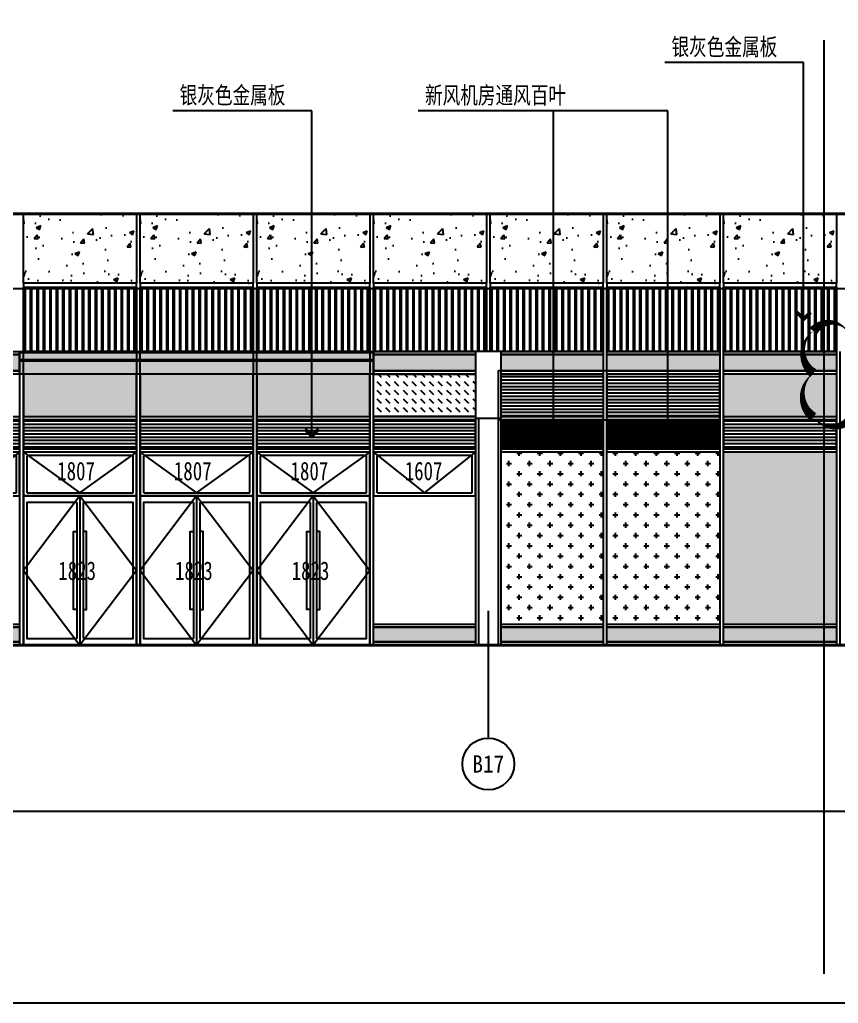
# Model space of a CAD drawing. Extents: x 72637 to 526294, y -245768 to 30884.
# Drawn here: x 368992 to 381622, y -110581 to -95413 of the extents above; entities that cross this region are included whole.
import ezdxf
from ezdxf.enums import TextEntityAlignment as Align

# ---------------------------------------------------------------- set-up
doc = ezdxf.new("R2010")
doc.units = 0
doc.header["$LTSCALE"] = 10
doc.header["$MEASUREMENT"] = 0
doc.linetypes.add('DASH', pattern=[0.35, 0.25, -0.1])
for name, color, linetype in [('$1$05-填充_天正', 26, 'Continuous'), ('01-标注_符号', 200, 'Continuous'), ('01-标注_轴线坐标', 132, 'Continuous'), ('02-TEXT_标注', 130, 'Continuous'), ('02-TEXT_轴号', 7, 'Continuous'), ('05-填充_156', 156, 'Continuous'), ('05-填充_168', 168, 'Continuous'), ('05-填充_18', 18, 'Continuous'), ('A-C_玻璃幕墙', 140, 'Continuous'), ('A-C_窗', 140, 'Continuous'), ('A-C_门', 150, 'Continuous'), ('AXIS_TEXT', 7, 'Continuous'), ('D-铝板', 181, 'Continuous'), ('E-立面轮廓', 241, 'Continuous')]:
    doc.layers.add(name, color=color, linetype=linetype)
doc.layers.add('04-不打印_辅助线', color=165, linetype='Continuous', plot=False)
doc.layers.add('DIM_MODI', color=6, linetype='Continuous', plot=False)
doc.styles.add('_TCH_AXIS', font='STXIHEI.TTF', dxfattribs={"width": 0.75})
doc.styles.add('_TCH_LABEL', font='', dxfattribs={"width": 0.75})
doc.styles.add('COMPLEX', font='COMPLEX')
doc.styles.add('logo-3', font='', dxfattribs={"width": 0.8})
doc.styles.get("Standard").update_dxf_attribs({"font": 'STXIHEI.TTF', "width": 0.75})
doc.styles.get('_TCH_LABEL').set_extended_font_data('SimSun')
doc.styles.get('logo-3').set_extended_font_data('SimSun')
doc.dimstyles.new('副本 ISO-1', dxfattribs={"dimtxt": 2.5, "dimasz": 1.5, "dimexe": 1.25, "dimexo": 0.625, "dimtad": 1, "dimdec": 0, "dimtxsty": 'logo-3', "dimblk": 'ARCHTICK', "dimcen": 2.5, "dimdle": 1, "dimadec": 0, "dimazin": 0, "dimtfac": 1, "dimtdec": 0, "dimtix": 1, "dimtmove": 0, "dimatfit": 3, "dimldrblk": 'AR', "dimfxl": 0, "dimarcsym": 0})

# ---------------------------------------------------------------- blocks, each defined once
blk = doc.blocks.new('*U325')
at = {"layer": 'A-C_玻璃幕墙'}
blk.add_lwpolyline([(-30, 2265), (-30, -2265), (30, -2265), (30, 2265)], dxfattribs=at)
blk = doc.blocks.new('*U326')
at = {"layer": 'A-C_玻璃幕墙', "color": 0, "linetype": 'ByBlock', "lineweight": -2, "transparency": 16777216}
for p in [(0, 0), (1800, 0), (3600, 0), (5400, 0)]:
    blk.add_blockref('*U325', p, dxfattribs=at)
blk = doc.blocks.new('jtdyy')
at = {"layer": '05-填充_168'}
h = blk.add_hatch(color=256, dxfattribs=at)
h.dxf.hatch_style = 1
h.paths.add_polyline_path([(1570, 50), (0, 50), (0, 275), (1570, 275)])
for points in [[(1570, 275), (0, 275), (0, 325), (1570, 325)], [(1570, 50), (0, 50), (0, 275), (1570, 275)], [(1570, 0), (0, 0), (0, 50), (1570, 50)]]:
    blk.add_lwpolyline(points, close=True)
blk = doc.blocks.new('jhtdrjytd')
at = {"layer": '05-填充_156'}
h = blk.add_hatch(dxfattribs=at)
h.set_pattern_fill('_USER', color=256, scale=50, pattern_type=0)
h.set_pattern_definition([(0, (770, 50), (0, 50), [])])
h.paths.add_polyline_path([(0, 50), (1570, 50), (1570, 500), (0, 500)])
at = {"layer": '05-填充_168'}
h = blk.add_hatch(color=256, dxfattribs=at)
h.dxf.hatch_style = 1
h.paths.add_polyline_path([(1570, 1255), (0, 1255), (0, 1505), (1570, 1505)])
for points in [[(1570, 1505), (0, 1505), (0, 1555), (1570, 1555)], [(1570, 1255), (0, 1255), (0, 1505), (1570, 1505)], [(1570, 1205), (0, 1205), (0, 1255), (1570, 1255)], [(1570, 500), (0, 500), (0, 550), (1570, 550)], [(0, 50), (1570, 50), (1570, 500), (0, 500)], [(1570, 0), (0, 0), (0, 50), (1570, 50)]]:
    blk.add_lwpolyline(points, close=True)
blk = doc.blocks.new('*U283')
at = {"layer": 'A-C_玻璃幕墙'}
for name, p in [('jhtdrjytd', (-785, 710)), ('jtdyy', (-785, -2265))]:
    blk.add_blockref(name, p, dxfattribs=at)
blk = doc.blocks.new('*U284')
at = {"layer": 'A-C_玻璃幕墙', "color": 0, "linetype": 'ByBlock', "lineweight": -2, "transparency": 16777216}
for p in [(0, 0), (7030, 0)]:
    blk.add_blockref('*U283', p, dxfattribs=at)
blk = doc.blocks.new('jhkuyfuk')
blk.add_lwpolyline([(-200, 0), (200, 0), (200, 4530), (-200, 4530)], close=True)
for points in [[(-200, 3500), (200, 3500)], [(-150, 3500), (-150, 0)], [(150, 3500), (150, 0)]]:
    blk.add_lwpolyline(points)
blk = doc.blocks.new('*U285')
at = {"layer": 'A-C_玻璃幕墙', "rotation": 201.4591234524463}
blk.add_blockref('jhkuyfuk', (-829, 2108), dxfattribs=at)
blk = doc.blocks.new('*U286')
at = {"color": 0, "linetype": 'ByBlock', "lineweight": -2, "transparency": 16777216}
blk.add_blockref('*U285', (-8376, -3293), dxfattribs=at)
blk = doc.blocks.new('*U291')
at = {"layer": 'A-C_玻璃幕墙'}
blk.add_lwpolyline([(-30, 2265), (-30, -2265), (30, -2265), (30, 2265)], dxfattribs=at)
blk = doc.blocks.new('*U292')
at = {"layer": 'A-C_玻璃幕墙', "color": 0, "linetype": 'ByBlock', "lineweight": -2, "transparency": 16777216}
for p in [(0, 0), (1800, 0), (3600, 0)]:
    blk.add_blockref('*U291', p, dxfattribs=at)
blk = doc.blocks.new('*U167')
at = {"layer": '05-填充_168'}
h = blk.add_hatch(color=256, dxfattribs=at)
h.dxf.hatch_style = 1
h.paths.add_polyline_path([(1740, 50), (0, 50), (0, 275), (1740, 275)])
for points in [[(1740, 275), (0, 275), (0, 325), (1740, 325)], [(1740, 50), (0, 50), (0, 275), (1740, 275)], [(1740, 0), (0, 0), (0, 50), (1740, 50)]]:
    blk.add_lwpolyline(points, close=True)
blk = doc.blocks.new('*U289')
at = {"layer": 'A-C_玻璃幕墙'}
blk.add_blockref('*U167', (-870, -163), dxfattribs=at)
blk = doc.blocks.new('*U290')
at = {"layer": 'A-C_玻璃幕墙', "color": 0, "linetype": 'ByBlock', "lineweight": -2, "transparency": 16777216}
for p in [(0, 0), (1800, 0)]:
    blk.add_blockref('*U289', p, dxfattribs=at)
blk = doc.blocks.new('*U190')
at = {"layer": '05-填充_156'}
h = blk.add_hatch(dxfattribs=at)
h.set_pattern_fill('_USER', color=256, scale=50, pattern_type=0)
h.set_pattern_definition([(0, (940, 50), (0, 50), [])])
h.paths.add_polyline_path([(0, 50), (1740, 50), (1740, 500), (0, 500)])
at = {"layer": '05-填充_168'}
h = blk.add_hatch(color=256, dxfattribs=at)
h.dxf.hatch_style = 1
h.paths.add_polyline_path([(1740, 1255), (0, 1255), (0, 1505), (1740, 1505)])
for points in [[(1740, 1505), (0, 1505), (0, 1555), (1740, 1555)], [(1740, 1255), (0, 1255), (0, 1505), (1740, 1505)], [(1740, 1205), (0, 1205), (0, 1255), (1740, 1255)], [(1740, 500), (0, 500), (0, 550), (1740, 550)], [(0, 50), (1740, 50), (1740, 500), (0, 500)], [(1740, 0), (0, 0), (0, 50), (1740, 50)]]:
    blk.add_lwpolyline(points, close=True)
blk = doc.blocks.new('A$C2E0A5E3B')
blk.add_lwpolyline([(-5, 0), (1735, 0), (1735, 675), (-5, 675)], close=True)
for points in [[(-5, 675), (865, 50)], [(865, 50), (1735, 675)]]:
    blk.add_lwpolyline(points)
at = {"linetype": 'DASH'}
blk.add_lwpolyline([(45, 50), (1685, 50), (1685, 625), (45, 625)], close=True, dxfattribs=at)
at = {"layer": '04-不打印_辅助线', "width": 0.75}
blk.add_text('1807', height=285.4, dxfattribs=at).set_placement((514, 242))
blk = doc.blocks.new('*U391')
at = {"layer": 'A-C_窗'}
blk.add_blockref('A$C2E0A5E3B', (-865, -337.5), dxfattribs=at)
blk = doc.blocks.new('*U390')
at = {"layer": 'A-C_窗', "color": 0, "linetype": 'ByBlock', "lineweight": -2, "transparency": 16777216}
blk.add_blockref('*U391', (0, 0), dxfattribs=at)
blk = doc.blocks.new('*U388')
at = {"layer": 'A-C_窗'}
blk.add_blockref('*U390', (0, 0), dxfattribs=at)
blk = doc.blocks.new('*U389')
at = {"layer": 'A-C_玻璃幕墙', "color": 0, "linetype": 'ByBlock', "lineweight": -2, "transparency": 16777216}
for p in [(0, 0), (1800, 0), (3600, 0)]:
    blk.add_blockref('*U388', p, dxfattribs=at)
blk = doc.blocks.new('*U148')
at = {"layer": '05-填充_156'}
h = blk.add_hatch(dxfattribs=at)
h.set_pattern_fill('DASH', color=256, scale=100, angle=315)
h.set_pattern_definition([(315, (-155019.49, 99447.835), (134.70384, -3e-14), [95.25, -95.25])])
h.paths.add_polyline_path([(0, 655), (1570, 655), (1570, 0), (0, 0)])
blk.add_lwpolyline([(0, 655), (1570, 655), (1570, 0), (0, 0)], close=True)
blk = doc.blocks.new('djaslkdjlaskjd')
blk.add_lwpolyline([(-5, 0), (1565, 0), (1565, 675), (-5, 675)], close=True)
for points in [[(-5, 675), (780, 50)], [(780, 50), (1565, 675)]]:
    blk.add_lwpolyline(points)
at = {"linetype": 'DASH'}
blk.add_lwpolyline([(45, 50), (1515, 50), (1515, 625), (45, 625)], close=True, dxfattribs=at)
at = {"layer": '04-不打印_辅助线', "width": 0.75}
blk.add_text('1607', height=285.4, dxfattribs=at).set_placement((475, 242))
blk = doc.blocks.new('*U2213')
at = {"layer": 'A-C_窗'}
blk.add_blockref('djaslkdjlaskjd', (-780, -337.5), dxfattribs=at)
blk = doc.blocks.new('*U2214')
at = {"layer": 'DIM_MODI', "color": 0, "linetype": 'ByBlock', "lineweight": -2, "transparency": 16777216}
for p in [(0, 0), (7030, 0)]:
    blk.add_blockref('*U2213', p, dxfattribs=at)
blk = doc.blocks.new('_ArchTick')
at = {"color": 0, "linetype": 'ByBlock', "const_width": 0.4}
blk.add_lwpolyline([(-0.5, -0.5), (0.5, 0.5)], dxfattribs=at)
blk = doc.blocks.new('*X11')
at = {"color": 0}
for p, q in [((-1012.3116, 1692.7221), (-1012.3116, 1692.7226)), ((-1012.3115, 1692.7227), (-1012.2838, 1692.7227)), ((-1012.3111, 1692.7217), (-1012.2828, 1692.7217)), ((-1012.3106, 1692.7211), (-1012.3106, 1692.7236)), ((-1012.3105, 1692.7237), (-1012.2848, 1692.7237)), ((-1012.3101, 1692.7207), (-1012.2818, 1692.7207)), ((-1012.3096, 1692.7201), (-1012.3096, 1692.7246)), ((-1012.3095, 1692.7247), (-1012.2858, 1692.7247)), ((-1012.3091, 1692.7197), (-1012.2808, 1692.7197)), ((-1012.3086, 1692.7191), (-1012.3086, 1692.7256)), ((-1012.3085, 1692.7257), (-1012.2868, 1692.7257)), ((-1012.3081, 1692.7187), (-1012.2798, 1692.7187)), ((-1012.3076, 1692.7181), (-1012.3076, 1692.7266)), ((-1012.3075, 1692.7267), (-1012.2878, 1692.7267)), ((-1012.3071, 1692.7177), (-1012.2788, 1692.7177)), ((-1012.3066, 1692.7171), (-1012.3066, 1692.7276)), ((-1012.3065, 1692.7277), (-1012.2888, 1692.7277)), ((-1012.3056, 1692.7161), (-1012.3056, 1692.7286)), ((-1012.3055, 1692.7287), (-1012.2898, 1692.7287)), ((-1012.3046, 1692.7151), (-1012.3046, 1692.7296)), ((-1012.3045, 1692.7297), (-1012.2908, 1692.7297)), ((-1012.3036, 1692.7141), (-1012.3036, 1692.7306)), ((-1012.3035, 1692.7307), (-1012.2918, 1692.7307)), ((-1012.3026, 1692.7131), (-1012.3026, 1692.7316)), ((-1012.3025, 1692.7317), (-1012.2928, 1692.7317)), ((-1012.3016, 1692.7121), (-1012.3016, 1692.7326)), ((-1012.3015, 1692.7327), (-1012.2938, 1692.7327)), ((-1012.3006, 1692.7111), (-1012.3006, 1692.7336)), ((-1012.3005, 1692.7337), (-1012.2948, 1692.7337)), ((-1012.2996, 1692.7101), (-1012.2996, 1692.7346)), ((-1012.2995, 1692.7347), (-1012.2958, 1692.7347)), ((-1012.2986, 1692.7091), (-1012.2986, 1692.7356)), ((-1012.2985, 1692.7357), (-1012.2968, 1692.7357)), ((-1012.2976, 1692.7081), (-1012.2976, 1692.7364)), ((-1012.2966, 1692.7071), (-1012.2966, 1692.7354)), ((-1012.2956, 1692.7061), (-1012.2956, 1692.7344)), ((-1012.2946, 1692.7051), (-1012.2946, 1692.7334)), ((-1012.2936, 1692.7041), (-1012.2936, 1692.7324)), ((-1012.2926, 1692.7031), (-1012.2926, 1692.7314)), ((-1012.2916, 1692.7021), (-1012.2916, 1692.7304)), ((-1012.2906, 1692.7011), (-1012.2906, 1692.7294)), ((-1012.2896, 1692.7001), (-1012.2896, 1692.7284)), ((-1012.2886, 1692.6991), (-1012.2886, 1692.7274)), ((-1012.2876, 1692.6981), (-1012.2876, 1692.7264)), ((-1012.2866, 1692.6971), (-1012.2866, 1692.7254)), ((-1012.2856, 1692.6961), (-1012.2856, 1692.7244)), ((-1012.2846, 1692.6951), (-1012.2846, 1692.7234)), ((-1012.2836, 1692.6941), (-1012.2836, 1692.7224)), ((-1012.2826, 1692.6931), (-1012.2826, 1692.7214)), ((-1012.2816, 1692.6921), (-1012.2816, 1692.7204)), ((-1012.2806, 1692.6911), (-1012.2806, 1692.7194)), ((-1012.2796, 1692.6901), (-1012.2796, 1692.7184)), ((-1012.3061, 1692.7167), (-1012.2778, 1692.7167)), ((-1012.3051, 1692.7157), (-1012.2768, 1692.7157)), ((-1012.3046, 1692.6247), (-1012.2763, 1692.6247)), ((-1012.3046, 1692.6102), (-1012.3046, 1692.6247)), ((-1012.3041, 1692.7147), (-1012.2758, 1692.7147)), ((-1012.3036, 1692.6257), (-1012.2753, 1692.6257)), ((-1012.3036, 1692.6092), (-1012.3036, 1692.6257)), ((-1012.3031, 1692.7137), (-1012.2748, 1692.7137)), ((-1012.3026, 1692.6267), (-1012.2743, 1692.6267)), ((-1012.3026, 1692.6082), (-1012.3026, 1692.6267)), ((-1012.3021, 1692.7127), (-1012.2738, 1692.7127)), ((-1012.3016, 1692.6277), (-1012.2733, 1692.6277)), ((-1012.3016, 1692.6072), (-1012.3016, 1692.6277)), ((-1012.3011, 1692.7117), (-1012.2728, 1692.7117)), ((-1012.3006, 1692.6287), (-1012.2723, 1692.6287)), ((-1012.3006, 1692.6062), (-1012.3006, 1692.6287)), ((-1012.3001, 1692.7107), (-1012.2718, 1692.7107)), ((-1012.2996, 1692.6297), (-1012.2713, 1692.6297)), ((-1012.2996, 1692.6052), (-1012.2996, 1692.6297)), ((-1012.2991, 1692.7097), (-1012.2708, 1692.7097)), ((-1012.2986, 1692.6307), (-1012.2703, 1692.6307)), ((-1012.2986, 1692.6042), (-1012.2986, 1692.6307)), ((-1012.2981, 1692.7087), (-1012.2698, 1692.7087)), ((-1012.2976, 1692.6317), (-1012.2693, 1692.6317)), ((-1012.2976, 1692.6034), (-1012.2976, 1692.6317)), ((-1012.2971, 1692.7077), (-1012.2688, 1692.7077)), ((-1012.2966, 1692.6327), (-1012.2683, 1692.6327)), ((-1012.2966, 1692.6044), (-1012.2966, 1692.6327)), ((-1012.2961, 1692.7067), (-1012.2678, 1692.7067)), ((-1012.2956, 1692.6337), (-1012.2673, 1692.6337)), ((-1012.2956, 1692.6054), (-1012.2956, 1692.6337)), ((-1012.2951, 1692.7057), (-1012.2668, 1692.7057)), ((-1012.2946, 1692.6347), (-1012.2663, 1692.6347)), ((-1012.2946, 1692.6064), (-1012.2946, 1692.6347)), ((-1012.2941, 1692.7047), (-1012.2658, 1692.7047)), ((-1012.2936, 1692.6357), (-1012.2653, 1692.6357)), ((-1012.2936, 1692.6074), (-1012.2936, 1692.6357)), ((-1012.2931, 1692.7037), (-1012.2648, 1692.7037)), ((-1012.2926, 1692.6367), (-1012.2643, 1692.6367)), ((-1012.2926, 1692.6084), (-1012.2926, 1692.6367)), ((-1012.2921, 1692.7027), (-1012.2638, 1692.7027)), ((-1012.2916, 1692.6377), (-1012.2633, 1692.6377)), ((-1012.2916, 1692.6094), (-1012.2916, 1692.6377)), ((-1012.2911, 1692.7017), (-1012.2628, 1692.7017)), ((-1012.2906, 1692.6387), (-1012.2623, 1692.6387)), ((-1012.2906, 1692.6104), (-1012.2906, 1692.6387)), ((-1012.2901, 1692.7007), (-1012.2618, 1692.7007)), ((-1012.2896, 1692.6397), (-1012.2613, 1692.6397)), ((-1012.2896, 1692.6114), (-1012.2896, 1692.6397)), ((-1012.2891, 1692.6997), (-1012.2608, 1692.6997)), ((-1012.2886, 1692.6407), (-1012.2603, 1692.6407)), ((-1012.2886, 1692.6124), (-1012.2886, 1692.6407)), ((-1012.2881, 1692.6987), (-1012.2598, 1692.6987)), ((-1012.2876, 1692.6417), (-1012.2593, 1692.6417)), ((-1012.2876, 1692.6134), (-1012.2876, 1692.6417)), ((-1012.2871, 1692.6977), (-1012.2588, 1692.6977)), ((-1012.2866, 1692.6427), (-1012.2583, 1692.6427)), ((-1012.2866, 1692.6144), (-1012.2866, 1692.6427)), ((-1012.2861, 1692.6967), (-1012.2578, 1692.6967)), ((-1012.2856, 1692.6437), (-1012.2573, 1692.6437)), ((-1012.2856, 1692.6154), (-1012.2856, 1692.6437)), ((-1012.2851, 1692.6957), (-1012.2568, 1692.6957)), ((-1012.2846, 1692.6447), (-1012.2563, 1692.6447)), ((-1012.2846, 1692.6164), (-1012.2846, 1692.6447)), ((-1012.2841, 1692.6947), (-1012.2558, 1692.6947)), ((-1012.2836, 1692.6457), (-1012.2553, 1692.6457)), ((-1012.2836, 1692.6174), (-1012.2836, 1692.6457)), ((-1012.2831, 1692.6937), (-1012.2548, 1692.6937)), ((-1012.2826, 1692.6467), (-1012.2543, 1692.6467)), ((-1012.2826, 1692.6184), (-1012.2826, 1692.6467)), ((-1012.2821, 1692.6927), (-1012.2538, 1692.6927)), ((-1012.2816, 1692.6477), (-1012.2533, 1692.6477)), ((-1012.2816, 1692.6194), (-1012.2816, 1692.6477)), ((-1012.2811, 1692.6917), (-1012.2528, 1692.6917)), ((-1012.2806, 1692.6487), (-1012.2523, 1692.6487)), ((-1012.2806, 1692.6204), (-1012.2806, 1692.6487)), ((-1012.2801, 1692.6907), (-1012.2518, 1692.6907)), ((-1012.2796, 1692.6497), (-1012.2513, 1692.6497)), ((-1012.2796, 1692.6214), (-1012.2796, 1692.6497)), ((-1012.2791, 1692.6897), (-1012.2508, 1692.6897)), ((-1012.2786, 1692.6891), (-1012.2786, 1692.7174)), ((-1012.2786, 1692.6507), (-1012.2503, 1692.6507)), ((-1012.2786, 1692.6224), (-1012.2786, 1692.6507)), ((-1012.2781, 1692.6887), (-1012.2498, 1692.6887)), ((-1012.2776, 1692.6881), (-1012.2776, 1692.7164)), ((-1012.2776, 1692.6517), (-1012.2493, 1692.6517)), ((-1012.2776, 1692.6234), (-1012.2776, 1692.6517)), ((-1012.2771, 1692.6877), (-1012.2488, 1692.6877)), ((-1012.2766, 1692.6871), (-1012.2766, 1692.7154)), ((-1012.2766, 1692.6527), (-1012.2483, 1692.6527)), ((-1012.2766, 1692.6244), (-1012.2766, 1692.6527)), ((-1012.2761, 1692.6867), (-1012.2478, 1692.6867)), ((-1012.2756, 1692.6861), (-1012.2756, 1692.7144)), ((-1012.2756, 1692.6537), (-1012.2473, 1692.6537)), ((-1012.2756, 1692.6254), (-1012.2756, 1692.6537)), ((-1012.2751, 1692.6857), (-1012.2468, 1692.6857)), ((-1012.2746, 1692.6851), (-1012.2746, 1692.7134)), ((-1012.2746, 1692.6547), (-1012.2463, 1692.6547)), ((-1012.2746, 1692.6264), (-1012.2746, 1692.6547)), ((-1012.2741, 1692.6847), (-1012.2458, 1692.6847)), ((-1012.2736, 1692.6841), (-1012.2736, 1692.7124)), ((-1012.2736, 1692.6557), (-1012.2453, 1692.6557)), ((-1012.2736, 1692.6274), (-1012.2736, 1692.6557)), ((-1012.2731, 1692.6837), (-1012.2448, 1692.6837)), ((-1012.2726, 1692.6831), (-1012.2726, 1692.7114)), ((-1012.2726, 1692.6567), (-1012.2443, 1692.6567)), ((-1012.2726, 1692.6284), (-1012.2726, 1692.6567)), ((-1012.2721, 1692.6827), (-1012.2438, 1692.6827)), ((-1012.2716, 1692.6821), (-1012.2716, 1692.7104)), ((-1012.2716, 1692.6577), (-1012.2433, 1692.6577)), ((-1012.2716, 1692.6294), (-1012.2716, 1692.6577)), ((-1012.2711, 1692.6817), (-1012.2428, 1692.6817)), ((-1012.2706, 1692.6811), (-1012.2706, 1692.7094)), ((-1012.2706, 1692.6587), (-1012.2423, 1692.6587)), ((-1012.2706, 1692.6304), (-1012.2706, 1692.6587)), ((-1012.2701, 1692.6807), (-1012.2418, 1692.6807)), ((-1012.2696, 1692.6801), (-1012.2696, 1692.7084)), ((-1012.2696, 1692.6597), (-1012.2413, 1692.6597)), ((-1012.2696, 1692.6314), (-1012.2696, 1692.6597)), ((-1012.2691, 1692.6797), (-1012.2408, 1692.6797)), ((-1012.2686, 1692.6791), (-1012.2686, 1692.7074)), ((-1012.2686, 1692.6607), (-1012.2403, 1692.6607)), ((-1012.2686, 1692.6324), (-1012.2686, 1692.6607)), ((-1012.2681, 1692.6787), (-1012.2398, 1692.6787)), ((-1012.2676, 1692.6781), (-1012.2676, 1692.7064)), ((-1012.2676, 1692.6617), (-1012.2393, 1692.6617)), ((-1012.2676, 1692.6334), (-1012.2676, 1692.6617)), ((-1012.2671, 1692.6777), (-1012.2388, 1692.6777)), ((-1012.2666, 1692.6771), (-1012.2666, 1692.7054)), ((-1012.2666, 1692.6627), (-1012.2383, 1692.6627)), ((-1012.2666, 1692.6344), (-1012.2666, 1692.6627)), ((-1012.2661, 1692.6767), (-1012.2378, 1692.6767)), ((-1012.2656, 1692.6761), (-1012.2656, 1692.7044)), ((-1012.2656, 1692.6637), (-1012.2373, 1692.6637)), ((-1012.2656, 1692.6354), (-1012.2656, 1692.6637)), ((-1012.2651, 1692.6757), (-1012.2368, 1692.6757)), ((-1012.2646, 1692.6751), (-1012.2646, 1692.7034)), ((-1012.2646, 1692.6647), (-1012.2363, 1692.6647)), ((-1012.2646, 1692.6364), (-1012.2646, 1692.6647)), ((-1012.2641, 1692.6747), (-1012.2358, 1692.6747)), ((-1012.2636, 1692.6741), (-1012.2636, 1692.7024)), ((-1012.2636, 1692.6657), (-1012.2353, 1692.6657)), ((-1012.2636, 1692.6374), (-1012.2636, 1692.6657)), ((-1012.2631, 1692.6737), (-1012.2348, 1692.6737)), ((-1012.2626, 1692.6731), (-1012.2626, 1692.7014)), ((-1012.2626, 1692.6667), (-1012.2343, 1692.6667)), ((-1012.2626, 1692.6384), (-1012.2626, 1692.6667)), ((-1012.2621, 1692.6727), (-1012.2338, 1692.6727)), ((-1012.2616, 1692.6721), (-1012.2616, 1692.7004)), ((-1012.2616, 1692.6677), (-1012.2333, 1692.6677)), ((-1012.2616, 1692.6394), (-1012.2616, 1692.6677)), ((-1012.2611, 1692.6717), (-1012.2328, 1692.6717)), ((-1012.2606, 1692.6711), (-1012.2606, 1692.6994)), ((-1012.2606, 1692.6687), (-1012.2323, 1692.6687)), ((-1012.2606, 1692.6404), (-1012.2606, 1692.6687)), ((-1012.2601, 1692.6707), (-1012.2318, 1692.6707)), ((-1012.2596, 1692.6701), (-1012.2596, 1692.6984)), ((-1012.2596, 1692.6697), (-1012.2313, 1692.6697)), ((-1012.2596, 1692.6414), (-1012.2596, 1692.6697)), ((-1012.2586, 1692.6424), (-1012.2586, 1692.6974)), ((-1012.2576, 1692.6434), (-1012.2576, 1692.6964)), ((-1012.2566, 1692.6444), (-1012.2566, 1692.6954)), ((-1012.2556, 1692.6454), (-1012.2556, 1692.6944)), ((-1012.2546, 1692.6464), (-1012.2546, 1692.6934)), ((-1012.2536, 1692.6474), (-1012.2536, 1692.6924)), ((-1012.2526, 1692.6484), (-1012.2526, 1692.6914)), ((-1012.2516, 1692.6494), (-1012.2516, 1692.6904)), ((-1012.2506, 1692.6504), (-1012.2506, 1692.6894)), ((-1012.2496, 1692.6514), (-1012.2496, 1692.6884)), ((-1012.2486, 1692.6524), (-1012.2486, 1692.6874)), ((-1012.2476, 1692.6534), (-1012.2476, 1692.6864)), ((-1012.2466, 1692.6544), (-1012.2466, 1692.6854)), ((-1012.2456, 1692.6554), (-1012.2456, 1692.6844)), ((-1012.2446, 1692.6564), (-1012.2446, 1692.6834)), ((-1012.2436, 1692.6574), (-1012.2436, 1692.6824)), ((-1012.2426, 1692.6584), (-1012.2426, 1692.6814)), ((-1012.2416, 1692.6594), (-1012.2416, 1692.6804)), ((-1012.2406, 1692.6604), (-1012.2406, 1692.6794)), ((-1012.2396, 1692.6614), (-1012.2396, 1692.6784)), ((-1012.2386, 1692.6624), (-1012.2386, 1692.6774)), ((-1012.2376, 1692.6634), (-1012.2376, 1692.6764)), ((-1012.2366, 1692.6644), (-1012.2366, 1692.6754)), ((-1012.2356, 1692.6654), (-1012.2356, 1692.6744)), ((-1012.2346, 1692.6664), (-1012.2346, 1692.6734)), ((-1012.2336, 1692.6674), (-1012.2336, 1692.6724)), ((-1012.2326, 1692.6684), (-1012.2326, 1692.6714)), ((-1012.2316, 1692.6694), (-1012.2316, 1692.6704)), ((-1012.3116, 1692.6177), (-1012.2833, 1692.6177)), ((-1012.3116, 1692.6172), (-1012.3116, 1692.6177)), ((-1012.3111, 1692.6167), (-1012.2843, 1692.6167)), ((-1012.3106, 1692.6187), (-1012.2823, 1692.6187)), ((-1012.3106, 1692.6162), (-1012.3106, 1692.6187)), ((-1012.3101, 1692.6157), (-1012.2853, 1692.6157)), ((-1012.3096, 1692.6197), (-1012.2813, 1692.6197)), ((-1012.3096, 1692.6152), (-1012.3096, 1692.6197)), ((-1012.3091, 1692.6147), (-1012.2863, 1692.6147)), ((-1012.3086, 1692.6207), (-1012.2803, 1692.6207)), ((-1012.3086, 1692.6142), (-1012.3086, 1692.6207)), ((-1012.3081, 1692.6137), (-1012.2873, 1692.6137)), ((-1012.3076, 1692.6217), (-1012.2793, 1692.6217)), ((-1012.3076, 1692.6132), (-1012.3076, 1692.6217)), ((-1012.3071, 1692.6127), (-1012.2883, 1692.6127)), ((-1012.3066, 1692.6227), (-1012.2783, 1692.6227)), ((-1012.3066, 1692.6122), (-1012.3066, 1692.6227)), ((-1012.3061, 1692.6117), (-1012.2893, 1692.6117)), ((-1012.3056, 1692.6237), (-1012.2773, 1692.6237)), ((-1012.3056, 1692.6112), (-1012.3056, 1692.6237)), ((-1012.3051, 1692.6107), (-1012.2903, 1692.6107)), ((-1012.3041, 1692.6097), (-1012.2913, 1692.6097)), ((-1012.3031, 1692.6087), (-1012.2923, 1692.6087)), ((-1012.3021, 1692.6077), (-1012.2933, 1692.6077)), ((-1012.3011, 1692.6067), (-1012.2943, 1692.6067)), ((-1012.3001, 1692.6057), (-1012.2953, 1692.6057)), ((-1012.2991, 1692.6047), (-1012.2963, 1692.6047)), ((-1012.2981, 1692.6037), (-1012.2973, 1692.6037))]:
    blk.add_line(p, q, dxfattribs=at)
blk = doc.blocks.new('A-ARROW')
blk.add_lwpolyline([(0.0808, 0.0525), (0.0666, 0.0666), (0, 0), (0.0666, -0.0666), (0.0808, -0.0525), (0.0283, 0)], close=True)
at = {"rotation": 180}
blk.add_blockref('*X11', (-1012.2311, 1692.6699), dxfattribs=at)
blk = doc.blocks.new('AR')
at = {"xscale": -21.59999999986031, "yscale": 21.59999999999127, "zscale": 21.6, "rotation": 359.9999997162888}
blk.add_blockref('A-ARROW', (0, 0), dxfattribs=at)
blk = doc.blocks.new('*U88')
at = {"layer": '05-填充_18'}
h = blk.add_hatch(color=256, dxfattribs=at)
h.dxf.hatch_style = 1
h.paths.add_polyline_path([(0, 350), (5460, 350), (5460, 0), (0, 0)])
blk.add_lwpolyline([(0, 350), (5460, 350), (5460, 0), (0, 0)], close=True)
for points in [[(5460, 325), (0, 325)], [(0, 225), (5460, 225)], [(5460, 200), (0, 200)]]:
    blk.add_lwpolyline(points)
blk = doc.blocks.new('*U126')
at = {"layer": '05-填充_156'}
h = blk.add_hatch(dxfattribs=at)
h.set_pattern_fill('_USER', color=256, scale=50, pattern_type=0)
h.set_pattern_definition([(0, (940, 50), (0, 50), [])])
h.paths.add_polyline_path([(0, 50), (1740, 50), (1740, 500), (0, 500)])
at = {"layer": '05-填充_168'}
h = blk.add_hatch(color=256, dxfattribs=at)
h.dxf.hatch_style = 1
h.paths.add_polyline_path([(1740, 1205), (0, 1205), (0, 550), (1740, 550)])
for points in [[(0, 1555), (1740, 1555)], [(1740, 1205), (0, 1205)]]:
    blk.add_lwpolyline(points)
for points in [[(0, 550), (1740, 550), (1740, 1205), (0, 1205)], [(1740, 500), (0, 500), (0, 550), (1740, 550)], [(0, 50), (1740, 50), (1740, 500), (0, 500)], [(1740, 0), (0, 0), (0, 50), (1740, 50)]]:
    blk.add_lwpolyline(points, close=True)
blk = doc.blocks.new('*U2232')
at = {"layer": 'A-C_玻璃幕墙'}
blk.add_blockref('*U126', (-870, -777), dxfattribs=at)
blk = doc.blocks.new('*U2233')
at = {"layer": 'A-C_玻璃幕墙', "color": 0, "linetype": 'ByBlock', "lineweight": -2, "transparency": 16777216}
for p in [(0, 0), (1800, 0), (3600, 0)]:
    blk.add_blockref('*U2232', p, dxfattribs=at)
blk = doc.blocks.new('A$C5BC7050D')
for points in [[(-1735, 0), (5, 0), (5, 2300), (-1735, 2300)], [(-915, 550), (-965, 550), (-965, 1750), (-915, 1750)], [(-815, 550), (-765, 550), (-765, 1750), (-815, 1750)]]:
    blk.add_lwpolyline(points, close=True)
for points in [[(-865, 2300), (-1735, 1150), (-865, 0)], [(-865, 2300), (-865, 0)], [(-865, 2300), (5, 1150), (-865, 0)], [(-915, 2200), (-1685, 2200), (-1685, 100), (-915, 100)], [(-915, 2200), (-915, 100)], [(-815, 2200), (-815, 100)], [(-815, 100), (-45, 100), (-45, 2200), (-815, 2200)]]:
    blk.add_lwpolyline(points)
at = {"layer": '04-不打印_辅助线', "style": '_TCH_AXIS', "width": 0.75}
blk.add_text('1823', height=285.4, dxfattribs=at).set_placement((-1199, 1005))
blk = doc.blocks.new('*U2246')
at = {"layer": 'A-C_门'}
blk.add_blockref('A$C5BC7050D', (865, -1150), dxfattribs=at)
blk = doc.blocks.new('*U2247')
at = {"layer": 'DIM_MODI', "color": 0, "linetype": 'ByBlock', "lineweight": -2, "transparency": 16777216}
for p in [(0, 0), (1800, 0), (3600, 0)]:
    blk.add_blockref('*U2246', p, dxfattribs=at)
blk = doc.blocks.new('*U2254')
at = {"layer": 'A-C_玻璃幕墙'}
blk.add_line((-635, 0), (935, 0), dxfattribs=at)
blk = doc.blocks.new('*U2255')
at = {"layer": 'A-C_玻璃幕墙', "color": 0, "linetype": 'ByBlock', "lineweight": -2, "transparency": 16777216}
for p in [(0, 0), (0, -50), (0, -100), (0, -150), (0, -200), (0, -250), (0, -300), (0, -350)]:
    blk.add_blockref('*U2254', p, dxfattribs=at)
blk = doc.blocks.new('*U2260')
at = {"layer": 'A-C_玻璃幕墙'}
blk.add_line((-635, 0), (1105, 0), dxfattribs=at)
blk = doc.blocks.new('*U2261')
at = {"layer": 'A-C_玻璃幕墙', "color": 0, "linetype": 'ByBlock', "lineweight": -2, "transparency": 16777216}
for p in [(0, 0), (0, -50), (0, -100), (0, -150), (0, -200), (0, -250), (0, -300), (0, -350)]:
    blk.add_blockref('*U2260', p, dxfattribs=at)
blk = doc.blocks.new('*U2284')
at = {"layer": 'A-C_玻璃幕墙'}
blk.add_line((-635, 0), (935, 0), dxfattribs=at)
blk = doc.blocks.new('*U2285')
at = {"layer": 'A-C_玻璃幕墙', "color": 0, "linetype": 'ByBlock', "lineweight": -2, "transparency": 16777216}
for p in [(0, 0), (0, -50), (0, -100), (0, -150), (0, -200), (0, -250), (0, -300), (0, -350), (0, -400), (0, -450), (0, -500), (0, -550), (0, -600)]:
    blk.add_blockref('*U2284', p, dxfattribs=at)
blk = doc.blocks.new('*U2286')
at = {"layer": 'A-C_玻璃幕墙'}
blk.add_line((-635, 0), (1105, 0), dxfattribs=at)
blk = doc.blocks.new('*U2287')
at = {"layer": 'A-C_玻璃幕墙', "color": 0, "linetype": 'ByBlock', "lineweight": -2, "transparency": 16777216}
for p in [(0, 0), (0, -50), (0, -100), (0, -150), (0, -200), (0, -250), (0, -300), (0, -350), (0, -400), (0, -450), (0, -500), (0, -550), (0, -600)]:
    blk.add_blockref('*U2286', p, dxfattribs=at)
blk = doc.blocks.new('*U234')
at = {"layer": '05-填充_156'}
h = blk.add_hatch(dxfattribs=at)
h.set_pattern_fill('_USER', color=256, scale=100, angle=90, pattern_type=0)
h.set_pattern_definition([(90, (60, 940), (-100, 6e-15), [])])
h.paths.add_polyline_path([(0, 990), (1740, 990), (1740, 0), (0, 0)])
h = blk.add_hatch(dxfattribs=at)
h.set_pattern_fill('_USER', color=256, scale=100, angle=90, pattern_type=0)
h.set_pattern_definition([(90, (80, 940), (-100, 6e-15), [])])
h.paths.add_polyline_path([(0, 990), (1740, 990), (1740, 0), (0, 0)])
for points in [[(1740, 1050), (0, 1050), (0, 2120), (1740, 2120)], [(0, 990), (1740, 990), (1740, 1050), (0, 1050)], [(0, 990), (1740, 990), (1740, 0), (0, 0)]]:
    blk.add_lwpolyline(points, close=True)
blk = doc.blocks.new('_AXISO')
blk.add_circle((0, 0), 0.5)
at = {"layer": 'AXIS_TEXT', "style": 'COMPLEX', "width": 1.041667}
blk.add_attdef('A', text='', height=0.56, dxfattribs=at).set_placement((-0.25, -0.28), (0.25, -0.28), align=Align.FIT)

msp = doc.modelspace()

# ---------------------------------------------------------------- hatches: boundary and pattern name
at = {"layer": '$1$05-填充_天正'}
h = msp.add_hatch(dxfattribs=at)
h.set_pattern_fill('混凝土', color=256, scale=100)
h.set_pattern_definition([(50, (550508.9, 16337.55), (717.2602, -62.7521), [75, -825]), (355, (550508.9, 16337.55), (-138.7513, 752.1921), [60, -660]), (100.4514, (550568.7, 16332.3), (578.5094, 689.4395), [63.7402, -701.142]), (46.1842, (550508.9, 16537.55), (1067.241, -165.519), [112.5, -1237.5]), (96.6356, (550597.8, 16523.8), (934.6627, 974.118), [95.6103, -1051.713]), (351.1842, (550508.9, 16537.6), (934.662, 974.1186), [90, -990]), (21, (550608.9, 16487.55), (596.907, -402.6189), [75, -825]), (326, (550608.9, 16487.55), (243.3153, 725.15), [60, -660]), (71.4514, (550658.65, 16454), (840.2226, 322.5305), [63.7402, -701.142]), (37.5, (550508.9, 16337.55), (12.15986, 332.89385), [0, -652, 0, -670, 0, -662.5]), (7.5, (550508.9, 16337.55), (263.06954, 394.4117), [0, -382, 0, -637, 0, -252.5]), (327.5, (550285.9, 16337.55), (533.82244, -22.55487), [0, -250, 0, -780, 0, -1035]), (317.5, (550185.9, 16337.55), (583.1862, 100.105), [0, -325, 0, -518, 0, -735])])
h.paths.add_polyline_path([(369051.5, -98408), (370791.5, -98408), (370791.5, -99478), (369051.5, -99478)])
h = msp.add_hatch(dxfattribs=at)
h.set_pattern_fill('混凝土', color=256, scale=100)
h.set_pattern_definition([(50, (552308.9, 16337.55), (717.2602, -62.7521), [75, -825]), (355, (552308.9, 16337.55), (-138.7513, 752.1921), [60, -660]), (100.4514, (552368.7, 16332.3), (578.5094, 689.4395), [63.7402, -701.142]), (46.1842, (552308.9, 16537.55), (1067.241, -165.519), [112.5, -1237.5]), (96.6356, (552397.8, 16523.8), (934.6627, 974.118), [95.6103, -1051.713]), (351.1842, (552308.9, 16537.6), (934.662, 974.1186), [90, -990]), (21, (552408.9, 16487.55), (596.907, -402.6189), [75, -825]), (326, (552408.9, 16487.55), (243.3153, 725.15), [60, -660]), (71.4514, (552458.65, 16454), (840.2226, 322.5305), [63.7402, -701.142]), (37.5, (552308.9, 16337.55), (12.15986, 332.89385), [0, -652, 0, -670, 0, -662.5]), (7.5, (552308.9, 16337.55), (263.06954, 394.4117), [0, -382, 0, -637, 0, -252.5]), (327.5, (552085.9, 16337.55), (533.82244, -22.55487), [0, -250, 0, -780, 0, -1035]), (317.5, (551985.9, 16337.55), (583.1862, 100.105), [0, -325, 0, -518, 0, -735])])
h.paths.add_polyline_path([(370851.5, -98408), (372591.5, -98408), (372591.5, -99478), (370851.5, -99478)])
h = msp.add_hatch(dxfattribs=at)
h.set_pattern_fill('混凝土', color=256, scale=100)
h.set_pattern_definition([(50, (554108.9, 16337.55), (717.2602, -62.7521), [75, -825]), (355, (554108.9, 16337.55), (-138.7513, 752.1921), [60, -660]), (100.4514, (554168.7, 16332.3), (578.5094, 689.4395), [63.7402, -701.142]), (46.1842, (554108.9, 16537.55), (1067.241, -165.519), [112.5, -1237.5]), (96.6356, (554197.8, 16523.8), (934.6627, 974.118), [95.6103, -1051.713]), (351.1842, (554108.9, 16537.6), (934.662, 974.1186), [90, -990]), (21, (554208.9, 16487.55), (596.907, -402.6189), [75, -825]), (326, (554208.9, 16487.55), (243.3153, 725.15), [60, -660]), (71.4514, (554258.65, 16454), (840.2226, 322.5305), [63.7402, -701.142]), (37.5, (554108.9, 16337.55), (12.15986, 332.89385), [0, -652, 0, -670, 0, -662.5]), (7.5, (554108.9, 16337.55), (263.06954, 394.4117), [0, -382, 0, -637, 0, -252.5]), (327.5, (553885.9, 16337.55), (533.82244, -22.55487), [0, -250, 0, -780, 0, -1035]), (317.5, (553785.9, 16337.55), (583.1862, 100.105), [0, -325, 0, -518, 0, -735])])
h.paths.add_polyline_path([(372651.5, -98408), (374391.5, -98408), (374391.5, -99478), (372651.5, -99478)])
h = msp.add_hatch(dxfattribs=at)
h.set_pattern_fill('混凝土', color=256, scale=100)
h.set_pattern_definition([(50, (555908.9, 16337.55), (717.2602, -62.7521), [75, -825]), (355, (555908.9, 16337.55), (-138.7513, 752.1921), [60, -660]), (100.4514, (555968.7, 16332.3), (578.5094, 689.4395), [63.7402, -701.142]), (46.1842, (555908.9, 16537.55), (1067.241, -165.519), [112.5, -1237.5]), (96.6356, (555997.8, 16523.8), (934.6627, 974.118), [95.6103, -1051.713]), (351.1842, (555908.9, 16537.6), (934.662, 974.1186), [90, -990]), (21, (556008.9, 16487.55), (596.907, -402.6189), [75, -825]), (326, (556008.9, 16487.55), (243.3153, 725.15), [60, -660]), (71.4514, (556058.65, 16454), (840.2226, 322.5305), [63.7402, -701.142]), (37.5, (555908.9, 16337.55), (12.15986, 332.89385), [0, -652, 0, -670, 0, -662.5]), (7.5, (555908.9, 16337.55), (263.06954, 394.4117), [0, -382, 0, -637, 0, -252.5]), (327.5, (555685.9, 16337.55), (533.82244, -22.55487), [0, -250, 0, -780, 0, -1035]), (317.5, (555585.9, 16337.55), (583.1862, 100.105), [0, -325, 0, -518, 0, -735])])
h.paths.add_polyline_path([(374451.5, -98408), (376191.5, -98408), (376191.5, -99478), (374451.5, -99478)])
h = msp.add_hatch(dxfattribs=at)
h.set_pattern_fill('混凝土', color=256, scale=100)
h.set_pattern_definition([(50, (557708.9, 16337.55), (717.2602, -62.7521), [75, -825]), (355, (557708.9, 16337.55), (-138.7513, 752.1921), [60, -660]), (100.4514, (557768.7, 16332.3), (578.5094, 689.4395), [63.7402, -701.142]), (46.1842, (557708.9, 16537.55), (1067.241, -165.519), [112.5, -1237.5]), (96.6356, (557797.8, 16523.8), (934.6627, 974.118), [95.6103, -1051.713]), (351.1842, (557708.9, 16537.6), (934.662, 974.1186), [90, -990]), (21, (557808.9, 16487.55), (596.907, -402.6189), [75, -825]), (326, (557808.9, 16487.55), (243.3153, 725.15), [60, -660]), (71.4514, (557858.65, 16454), (840.2226, 322.5305), [63.7402, -701.142]), (37.5, (557708.9, 16337.55), (12.15986, 332.89385), [0, -652, 0, -670, 0, -662.5]), (7.5, (557708.9, 16337.55), (263.06954, 394.4117), [0, -382, 0, -637, 0, -252.5]), (327.5, (557485.9, 16337.55), (533.82244, -22.55487), [0, -250, 0, -780, 0, -1035]), (317.5, (557385.9, 16337.55), (583.1862, 100.105), [0, -325, 0, -518, 0, -735])])
h.paths.add_polyline_path([(376251.5, -98408), (377991.5, -98408), (377991.5, -99478), (376251.5, -99478)])
h = msp.add_hatch(dxfattribs=at)
h.set_pattern_fill('混凝土', color=256, scale=100)
h.set_pattern_definition([(50, (559508.9, 16337.55), (717.2602, -62.7521), [75, -825]), (355, (559508.9, 16337.55), (-138.7513, 752.1921), [60, -660]), (100.4514, (559568.7, 16332.3), (578.5094, 689.4395), [63.7402, -701.142]), (46.1842, (559508.9, 16537.55), (1067.241, -165.519), [112.5, -1237.5]), (96.6356, (559597.8, 16523.8), (934.6627, 974.118), [95.6103, -1051.713]), (351.1842, (559508.9, 16537.6), (934.662, 974.1186), [90, -990]), (21, (559608.9, 16487.55), (596.907, -402.6189), [75, -825]), (326, (559608.9, 16487.55), (243.3153, 725.15), [60, -660]), (71.4514, (559658.65, 16454), (840.2226, 322.5305), [63.7402, -701.142]), (37.5, (559508.9, 16337.55), (12.15986, 332.89385), [0, -652, 0, -670, 0, -662.5]), (7.5, (559508.9, 16337.55), (263.06954, 394.4117), [0, -382, 0, -637, 0, -252.5]), (327.5, (559285.9, 16337.55), (533.82244, -22.55487), [0, -250, 0, -780, 0, -1035]), (317.5, (559185.9, 16337.55), (583.1862, 100.105), [0, -325, 0, -518, 0, -735])])
h.paths.add_polyline_path([(378051.5, -98408), (379791.5, -98408), (379791.5, -99478), (378051.5, -99478)])
h = msp.add_hatch(dxfattribs=at)
h.set_pattern_fill('混凝土', color=256, scale=100)
h.set_pattern_definition([(50, (561308.9, 16337.55), (717.2602, -62.7521), [75, -825]), (355, (561308.9, 16337.55), (-138.7513, 752.1921), [60, -660]), (100.4514, (561368.7, 16332.3), (578.5094, 689.4395), [63.7402, -701.142]), (46.1842, (561308.9, 16537.55), (1067.241, -165.519), [112.5, -1237.5]), (96.6356, (561397.8, 16523.8), (934.6627, 974.118), [95.6103, -1051.713]), (351.1842, (561308.9, 16537.6), (934.662, 974.1186), [90, -990]), (21, (561408.9, 16487.55), (596.907, -402.6189), [75, -825]), (326, (561408.9, 16487.55), (243.3153, 725.15), [60, -660]), (71.4514, (561458.65, 16454), (840.2226, 322.5305), [63.7402, -701.142]), (37.5, (561308.9, 16337.55), (12.15986, 332.89385), [0, -652, 0, -670, 0, -662.5]), (7.5, (561308.9, 16337.55), (263.06954, 394.4117), [0, -382, 0, -637, 0, -252.5]), (327.5, (561085.9, 16337.55), (533.82244, -22.55487), [0, -250, 0, -780, 0, -1035]), (317.5, (560985.9, 16337.55), (583.1862, 100.105), [0, -325, 0, -518, 0, -735])])
h.paths.add_polyline_path([(379851.5, -98408), (381591.5, -98408), (381591.5, -99478), (379851.5, -99478)])
at = {"layer": '05-填充_156'}
h = msp.add_hatch(dxfattribs=at)
h.set_pattern_fill('CROSS', color=136, scale=100)
h.set_pattern_definition([(0, (224813.76, -880.12), (158.75, 158.75), [79.375, -238.125]), (90, (224853.44, -919.81), (-158.75, 158.75), [79.375, -238.125])])
h.paths.add_polyline_path([(379833.2, -100328), (381403.2, -100328)])
h.paths.add_polyline_path([(379851.5, -100878), (381591.5, -100878), (381591.5, -101533), (379851.5, -101533)])
h.paths.add_polyline_path([(91685.2, 30228.9), (93425.2, 30228.9), (93425.2, 30883.9), (91685.2, 30883.9)])
h.paths.add_polyline_path([(91685.2, 30357.2), (93425.2, 30357.2), (93425.2, 30883.9), (91685.2, 30883.9)])
h = msp.add_hatch(dxfattribs=at)
h.set_pattern_fill('CROSS', color=136, scale=100)
h.set_pattern_definition([(0, (224813.76, -2085.12), (158.75, 158.75), [79.375, -238.125]), (90, (224853.44, -2124.81), (-158.75, 158.75), [79.375, -238.125])])
h.paths.add_polyline_path([(379833.2, -101533), (381403.2, -101533)])
h.paths.add_polyline_path([(379851.5, -102083), (381591.5, -102083), (381591.5, -104733), (379851.5, -104733)])
h.paths.add_polyline_path([(91685.2, 29023.9), (93425.2, 29023.9), (93425.2, 29678.9), (91685.2, 29678.9)])
h.paths.add_polyline_path([(91685.2, 29152.2), (93425.2, 29152.2), (93425.2, 29678.9), (91685.2, 29678.9)], flags=16)
h = msp.add_hatch(dxfattribs=at)
h.set_pattern_fill('CROSS', color=136, scale=100)
h.set_pattern_definition([(0, (221402.05, -2085.12), (158.75, 158.75), [79.375, -238.125]), (90, (221441.74, -2124.81), (-158.75, 158.75), [79.375, -238.125])])
h.paths.add_polyline_path([(376421.5, -101533), (377991.5, -101533)])
h.paths.add_polyline_path([(376421.5, -102083), (377991.5, -102083), (377991.5, -104733), (376421.5, -104733)])
h = msp.add_hatch(dxfattribs=at)
h.set_pattern_fill('CROSS', color=136, scale=100)
h.set_pattern_definition([(0, (223202.05, -2085.12), (158.75, 158.75), [79.375, -238.125]), (90, (223241.74, -2124.81), (-158.75, 158.75), [79.375, -238.125])])
h.paths.add_polyline_path([(378221.5, -101533), (379791.5, -101533)])
h.paths.add_polyline_path([(378051.5, -102083), (379791.5, -102083), (379791.5, -104733), (378051.5, -104733)])

# ---------------------------------------------------------------- linework, layer by layer
at = {"layer": '01-标注_符号'}
for p, q in [((381086.6, -96072.8), (378943.1, -96072.8)), ((373498.2, -96817.1), (371354.7, -96817.1)), ((378993.1, -96817.1), (375139.8, -96817.1))]:
    msp.add_line(p, q, dxfattribs=at)
at = {"layer": '01-标注_轴线坐标'}
msp.add_line((376221.5, -104530.9), (376221.5, -106490.3), dxfattribs=at)
at = {"layer": '04-不打印_辅助线'}
for points in [[(276006.9, -86708.1), (491047.3, -86708.1), (491047.3, -110581.4), (276006.9, -110581.4)], [(121958, -94242.8), (483151.6, -94242.8), (483151.6, -107623.6), (121958, -107623.6)]]:
    msp.add_lwpolyline(points, close=True, dxfattribs=at)
msp.add_lwpolyline([(86875.4, -99558), (483716.9, -99558)], dxfattribs=at)
at = {"layer": 'DIM_MODI'}
msp.add_lwpolyline([(381403.2, -110125.3), (381403.2, -95728)], dxfattribs=at)
msp.add_lwpolyline([(381236.1, -100214.7, 0, 150, 0.5), (381236.1, -100864.7, 0, 150, 0.5), (381236.1, -101542.1, 0, 150, 0.5), (381836.1, -101542.1, 0, 150, 0.5), (382336.1, -101542.1, 0, 150, 0.5), (383686.1, -101542.1, 0, 150, 0.5), (384286.1, -101542.1, 0, 150, 0.5), (385486.1, -101542.1, 0, 150, 0.5), (386263.5, -101542.1, 0, 150, 0.5), (386263.5, -100742.1, 0, 150, 0.5), (386263.5, -100214.7, 0, 150, 0.5), (385513.5, -100214.7, 0, 150, 0.5), (384763.5, -100214.7, 0, 150, 0.5), (384113.5, -100214.7, 0, 150, 0.5), (383063.5, -100214.7, 0, 150, 0.5), (382413.5, -100214.7, 0, 150, 0.5), (381763.5, -100214.7, 0, 150, 0.5)], format="xyseb", close=True, dxfattribs=at)
at = {"layer": 'DIM_MODI', "color": 2}
msp.add_lwpolyline([(379791.5, -100828), (376371.5, -100828), (376371.5, -101583), (379791.5, -101583)], close=True, dxfattribs=at)
at = {"layer": 'DIM_MODI'}
for points in [[(377991.5, -101533), (376421.5, -101533), (376421.5, -100878), (377991.5, -100878)], [(379791.5, -100878), (378051.5, -100878), (378051.5, -101533), (379791.5, -101533)], [(377991.5, -102033), (376421.5, -102033), (376421.5, -101583), (377991.5, -101583)], [(379791.5, -101583), (378051.5, -101583), (378051.5, -102033), (379791.5, -102033)]]:
    msp.add_lwpolyline(points, close=True, dxfattribs=at)
at = {"layer": 'E-立面轮廓'}
msp.add_lwpolyline([(422478.5, -105058, 50, 50, 0), (358812.9, -105058, 50, 50, 0), (358812.9, -98408, 50, 50, 0), (417651.5, -98408, 50, 50, 0), (422478.5, -98408, 50, 50, 0), (422478.5, -105058, 0, 0, 0)], format="xyseb", dxfattribs=at)

# ---------------------------------------------------------------- block references
at = {"rotation": 158.540876547554}
msp.add_blockref('*U286', (367221.5, -102793), dxfattribs=at)
at = {"layer": '01-标注_轴线坐标'}
ref = msp.add_blockref('_AXISO', (376221.5, -106890.3), dxfattribs=dict(at, xscale=800, yscale=800, zscale=800))
ref.add_attrib('A', 'B17', dxfattribs={"layer": '02-TEXT_轴号', "height": 267.35, "style": '_TCH_AXIS', "width": 1.08988}).set_placement((375975.5, -107023.9), (376467.6, -107023.9), align=Align.FIT)
at = {"layer": 'A-C_玻璃幕墙'}
for name, p in [('*U234', (369051.5, -100528)), ('*U234', (370851.5, -100528)), ('*U234', (372651.5, -100528)), ('*U234', (374451.5, -100528)), ('*U234', (376251.5, -100528)), ('*U234', (378051.5, -100528)), ('*U234', (379851.5, -100528)), ('*U284', (368206.5, -102793)), ('*U326', (369021.5, -102793)), ('*U2233', (369921.5, -101305.5)), ('jhtdrjytd', (376421.5, -102083)), ('*U292', (378021.5, -102793)), ('*U190', (378051.5, -102083)), ('*U190', (379851.5, -102083)), ('*U148', (374451.5, -101533)), ('*U2285', (377056.5, -100918)), ('*U2287', (378686.5, -100918)), ('*U2255', (377056.5, -101623)), ('*U2261', (378686.5, -101623)), ('*U389', (369921.5, -102420.5)), ('jtdyy', (376421.5, -105058)), ('*U290', (378921.5, -104895.5))]:
    msp.add_blockref(name, p, dxfattribs=at)
at = {"layer": 'D-铝板'}
msp.add_blockref('*U88', (368991.5, -100878), dxfattribs=at)
at = {"layer": 'DIM_MODI'}
for name, p in [('*U2214', (368206.5, -102420.5)), ('*U2247', (369921.5, -103908))]:
    msp.add_blockref(name, p, dxfattribs=at)

# ---------------------------------------------------------------- texts
at = {"layer": '02-TEXT_标注', "style": '_TCH_LABEL', "width": 0.75}
for s, p in [('银灰色金属板', (379048.1, -95964.8)), ('银灰色金属板', (371459.7, -96709.1)), ('新风机房通风百叶', (375244.8, -96710.6))]:
    msp.add_text(s, height=265.82, dxfattribs=at).set_placement(p)

# ---------------------------------------------------------------- leaders
at = {"layer": '01-标注_符号'}
for points in [[(381086.6, -100054.4), (381086.6, -96072.8)], [(373498.2, -101856.9), (373498.2, -96817.1)], [(377225.8, -101812), (377225.8, -96817.1)], [(378993.1, -101812), (378993.1, -96817.1)]]:
    msp.add_leader(points, dimstyle='副本 ISO-1', override={"dimasz": 75, "dimtad": 0}, dxfattribs=at)

doc.saveas('drawing.dxf')
